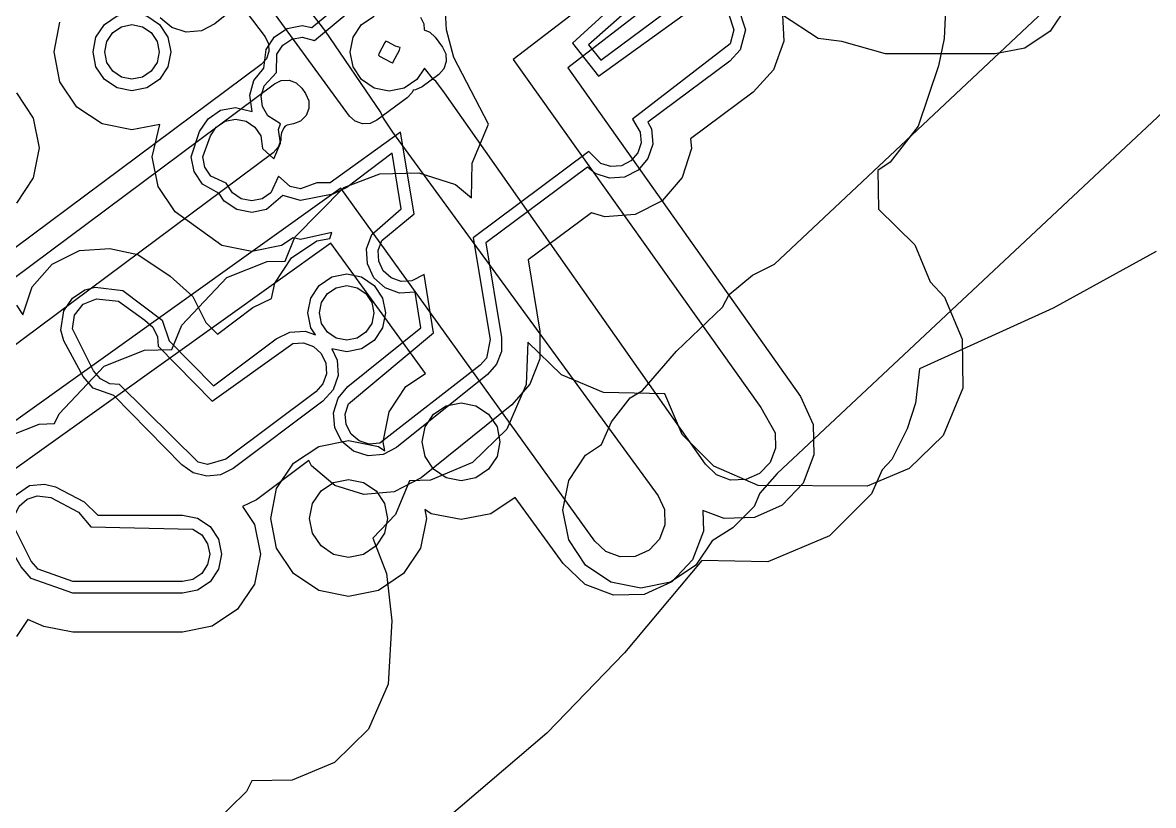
# Model space of a CAD drawing. Header units: metres. Extents: x 8738 to 9560, y -8972 to -7699.
# Drawn here: x 9001.57 to 9030.6, y -8157.11 to -8137.03 of the extents above; entities that cross this region are included whole.
import ezdxf

# ---------------------------------------------------------------- set-up
doc = ezdxf.new("R2010")
doc.units = ezdxf.units.M
for name, color, linetype in [('AI_GREENING_EXCLUSIONS', 1, 'Continuous'), ('AI_GREENING_LAWN', 82, 'Continuous'), ('AI_GREENING_REJECTED', 6, 'Continuous')]:
    doc.layers.add(name, color=color, linetype=linetype)

msp = doc.modelspace()

# ---------------------------------------------------------------- linework, layer by layer
at = {"layer": 'AI_GREENING_EXCLUSIONS'}
for points in [[(9026.413, -8128.605), (9014.167, -8137.977), (9020.523, -8146.906), (9020.892, -8147.558), (9020.902, -8147.948), (9020.763, -8148.313), (9020.495, -8148.596), (9020.139, -8148.755), (9019.749, -8148.766), (9019.384, -8148.627), (9019.101, -8148.359), (9012.408, -8138.833), (9012.181, -8138.531), (9012.122, -8138.491), (9011.889, -8138.195), (9011.691, -8138.491), (9011.367, -8138.708), (9010.984, -8138.784), (9010.601, -8138.708), (9010.277, -8138.491), (9010.06, -8138.167), (9009.984, -8137.784), (9010.06, -8137.401), (9010.277, -8137.077), (9010.601, -8136.86)], [(9040.612, -8130.176), (9020.945, -8148.593), (9020.496, -8149.105), (9020.358, -8149.441), (9019.806, -8149.993), (9019.275, -8150.324), (9018.855, -8150.952), (9018.206, -8151.386), (9017.441, -8151.538), (9016.676, -8151.386), (9016.027, -8150.952), (9015.593, -8150.303), (9015.441, -8149.538), (9015.593, -8148.773), (9016.027, -8148.124), (9016.437, -8147.85), (9016.696, -8147.273), (9017.171, -8146.653), (9017.486, -8146.471), (9018.362, -8145.46), (9019.542, -8144.329), (9019.711, -8144.008), (9020.31, -8143.508), (9020.873, -8143.225), (9035.678, -8129.322)], [(9040.612, -8130.176), (9020.945, -8148.593), (9020.496, -8149.105), (9020.358, -8149.441), (9019.806, -8149.993), (9019.275, -8150.324), (9018.855, -8150.952), (9018.206, -8151.386), (9017.441, -8151.538), (9016.676, -8151.386), (9016.027, -8150.952), (9015.593, -8150.303), (9015.441, -8149.538), (9015.593, -8148.773), (9016.027, -8148.124), (9016.437, -8147.85), (9016.696, -8147.273), (9017.171, -8146.653), (9017.486, -8146.471), (9018.362, -8145.46), (9019.542, -8144.329), (9019.711, -8144.008), (9020.31, -8143.508), (9020.873, -8143.225), (9035.678, -8129.322)], [(9026.244, -8129.96), (9015.571, -8138.193), (9021.548, -8146.624), (9021.867, -8147.336), (9021.888, -8148.116), (9021.61, -8148.845), (9021.073, -8149.412), (9020.361, -8149.73), (9019.581, -8149.752), (9019.034, -8149.543), (9019.05, -8150.079), (9018.774, -8150.809), (9018.239, -8151.377), (9017.527, -8151.698), (9016.747, -8151.721), (9016.017, -8151.445), (9015.449, -8150.91), (9014.219, -8149.212), (9013.594, -8149.629), (9012.829, -8149.781), (9012.064, -8149.629), (9011.896, -8149.517), (9011.942, -8149.749), (9011.79, -8150.514), (9011.356, -8151.163), (9010.707, -8151.597), (9009.942, -8151.749), (9009.177, -8151.597), (9008.528, -8151.163), (9008.094, -8150.514), (9007.942, -8149.749), (9008.094, -8148.984), (9008.528, -8148.335), (9009.177, -8147.901), (9009.942, -8147.749), (9010.707, -8147.901), (9010.875, -8148.013), (9010.829, -8147.781), (9010.981, -8147.016), (9011.415, -8146.367), (9011.914, -8146.033), (9009.489, -8142.688), (8991.121, -8155.807)], [(9012.81, -8131.994), (9006.508, -8137.061), (9006.162, -8137.242), (9005.773, -8137.276), (9005.401, -8137.159), (9005.102, -8136.909)], [(9019.938, -8136.616), (9020.135, -8137.214), (9019.994, -8137.726), (9019.733, -8138.015), (9017.628, -8139.582), (9017.717, -8139.756), (9017.749, -8140.145), (9017.629, -8140.516), (9017.376, -8140.814), (9017.029, -8140.992), (9016.64, -8141.023), (9016.269, -8140.903), (9016.075, -8140.739), (9013.468, -8142.679), (9013.87, -8145.112), (9013.865, -8145.463), (9013.74, -8145.79), (9013.509, -8146.055), (9011.176, -8147.928), (9010.83, -8148.108), (9010.442, -8148.142), (9010.07, -8148.025), (9009.771, -8147.774), (9009.59, -8147.428), (9009.556, -8147.04), (9009.673, -8146.668), (9009.924, -8146.369), (9011.801, -8144.861), (9011.649, -8143.942), (9011.249, -8143.967), (9010.881, -8143.836), (9010.592, -8143.574), (9010.424, -8143.222), (9010.404, -8142.832), (9010.535, -8142.465), (9011.296, -8141.803), (9011.296, -8141.803), (9011.061, -8140.377), (9009.893, -8141.262), (9009.542, -8141.432), (9008.711, -8141.59), (9008.257, -8141.466), (9007.837, -8141.826), (9007.454, -8141.902), (9007.071, -8141.826), (9006.747, -8141.609), (9006.616, -8141.414), (9006.193, -8141.177), (9005.976, -8140.853), (9005.9, -8140.47), (9006.117, -8139.82), (9006.334, -8139.496), (9006.658, -8139.279), (9007.041, -8139.203), (9007.465, -8139.307), (9007.403, -8138.888), (9007.51, -8138.513), (9007.769, -8138.194), (9007.827, -8137.72), (9008.044, -8137.396), (9008.368, -8137.179), (9008.751, -8137.103), (9008.997, -8137.152), (9011.777, -8134.856)], [(9019.697, -8136.795), (9019.835, -8137.214), (9019.737, -8137.572), (9017.232, -8139.503), (9017.429, -8139.838), (9017.451, -8140.11), (9017.367, -8140.37), (9017.19, -8140.578), (9016.947, -8140.703), (9016.675, -8140.725), (9016.415, -8140.641), (9016.108, -8140.34), (9013.142, -8142.548), (9013.574, -8145.161), (9013.483, -8145.636), (9013.322, -8145.821), (9010.746, -8147.82), (9010.474, -8147.844), (9010.214, -8147.762), (9010.005, -8147.587), (9009.878, -8147.344), (9009.854, -8147.072), (9009.937, -8146.812), (9012.126, -8144.985), (9011.879, -8143.489), (9011.565, -8143.656), (9011.292, -8143.67), (9011.035, -8143.578), (9010.832, -8143.395), (9010.715, -8143.148), (9010.701, -8142.876), (9010.793, -8142.618), (9010.793, -8142.618), (9011.622, -8141.934), (9011.276, -8139.838), (9009.467, -8141.142), (9009.13, -8141.136), (9008.711, -8141.29), (9008.443, -8141.237), (9008.14, -8140.971), (9007.949, -8141.397), (9007.722, -8141.549), (9007.454, -8141.602), (9007.186, -8141.549), (9006.959, -8141.397), (9006.803, -8141.151), (9006.405, -8140.965), (9006.253, -8140.738), (9006.2, -8140.47), (9006.394, -8139.935), (9006.546, -8139.708), (9006.773, -8139.556), (9007.041, -8139.503), (9007.309, -8139.556), (9007.536, -8139.708), (9007.688, -8139.935), (9007.73, -8140.26), (9008.025, -8140.521), (9008.197, -8140.123), (9008.143, -8139.772), (9008.194, -8139.625), (9007.866, -8139.423), (9007.734, -8139.184), (9007.702, -8138.913), (9007.777, -8138.65), (9008.093, -8138.313), (9008.104, -8137.835), (9008.256, -8137.608), (9008.483, -8137.456), (9008.751, -8137.403), (9009.065, -8137.487), (9011.892, -8135.133)], [(9017.653, -8135.759), (9015.693, -8137.56), (9016.362, -8138.405), (9018.964, -8136.534)], [(9008.483, -8136.127), (9009.29, -8137.183), (9009.314, -8137.219), (9009.32, -8137.225), (9010.768, -8139.341), (9010.827, -8139.479), (9011.069, -8139.84), (9017.892, -8149.168), (9018.052, -8149.524), (9018.064, -8149.914), (9017.926, -8150.279), (9017.658, -8150.563), (9017.302, -8150.723), (9016.912, -8150.735), (9016.548, -8150.597), (9016.263, -8150.329), (9009.742, -8141.278), (8990.5, -8155.023)], [(9017.686, -8136.201), (9016.105, -8137.597), (9016.417, -8137.991), (9018.539, -8136.411)], [(9000.971, -8147.736), (9002.001, -8147.329), (9002.394, -8147.318), (9002.509, -8147.065), (9003.67, -8145.843), (9004.699, -8145.436), (9005.408, -8145.417), (9005.658, -8144.789), (9006.818, -8143.567), (9007.848, -8143.159), (9008.315, -8143.147), (9008.558, -8142.538), (9009.817, -8141.259), (9010.748, -8140.909), (9011.743, -8140.882), (9012.691, -8141.182), (9013.098, -8141.523), (9013.112, -8140.639), (9013.531, -8139.639), (9012.647, -8137.924), (9012.46, -8137.212), (9012.418, -8136.602)], [(9028.389, -8136.599), (9027.956, -8137.248), (9027.307, -8137.682), (9026.541, -8137.834), (9023.729, -8137.834), (9022.608, -8137.518), (9022.002, -8137.441), (9021.081, -8136.842), (9021.115, -8137.503), (9020.853, -8138.238), (9020.33, -8138.817), (9018.722, -8140.014), (9018.742, -8140.261), (9018.502, -8141.003), (9017.997, -8141.598), (9017.302, -8141.953), (9016.524, -8142.016), (9016.182, -8141.906), (9014.554, -8143.118), (9014.856, -8144.949), (9014.848, -8145.651), (9014.597, -8146.306), (9014.135, -8146.834), (9011.803, -8148.708), (9011.111, -8149.068), (9010.333, -8149.136), (9009.589, -8148.902), (9008.991, -8148.401), (9008.919, -8148.262), (9007.575, -8149.27), (9007.222, -8149.447), (9007.525, -8149.902), (9007.678, -8150.667), (9007.525, -8151.433), (9007.092, -8152.081), (9006.443, -8152.515), (9005.678, -8152.667), (9002.865, -8152.667), (9002.114, -8152.521), (9001.707, -8152.341), (9001.414, -8152.779)], [(9025.269, -8136.703), (9025.231, -8137.438), (9025.083, -8138.14), (9024.569, -8139.686), (9023.849, -8140.614), (9023.532, -8140.827), (9023.543, -8141.814), (9024.477, -8142.731), (9024.875, -8143.681), (9025.244, -8144.069), (9025.697, -8145.153), (9025.712, -8146.41), (9025.206, -8147.621), (9024.338, -8148.47), (9023.255, -8148.923), (9020.459, -8148.901), (9019.319, -8148.409), (9018.508, -8147.599), (9018.057, -8146.555), (9016.488, -8146.519), (9015.405, -8146.066), (9014.547, -8145.227), (9014.503, -8146.311), (9014.004, -8147.461), (9013.127, -8148.317), (9012.044, -8148.77), (9011.508, -8148.786), (9011.149, -8149.645), (9010.564, -8150.252), (9010.916, -8151.16), (9011.049, -8152.376), (9010.955, -8154.003), (9010.457, -8155.153), (9009.58, -8156.009), (9008.496, -8156.462), (9007.457, -8156.478), (9007.323, -8156.756), (9006.446, -8157.612)], [(9001.414, -8144.278), (9001.578, -8144.523), (9001.818, -8143.811), (9002.331, -8143.223), (9003.03, -8142.877), (9003.809, -8142.824), (9004.53, -8142.978), (9005.358, -8143.538), (9005.946, -8144.052), (9006.28, -8144.725), (9006.573, -8145.022), (9007.482, -8144.339), (9007.967, -8144.107), (9008.045, -8143.713), (9008.479, -8143.064), (9009.128, -8142.63), (9009.459, -8142.564), (9009.511, -8142.417), (9008.711, -8142.59), (9008.516, -8142.551), (9008.219, -8142.75), (9007.454, -8142.902), (9006.689, -8142.75), (9005.486, -8141.884), (9005.052, -8141.235), (9004.9, -8140.47), (9005.096, -8139.64), (9004.381, -8139.782), (9003.616, -8139.63), (9002.967, -8139.196), (9002.533, -8138.547), (9002.381, -8137.782), (9002.533, -8137.017)], [(9001.414, -8138.83), (9001.848, -8139.479), (9002, -8140.244), (9001.848, -8141.009), (9001.414, -8141.658)], [(9030.677, -8142.899), (9028.027, -8144.359), (9024.603, -8145.914), (9024.494, -8146.792), (9024.282, -8147.447), (9023.89, -8148.237), (9023.641, -8148.504), (9023.368, -8149.117), (9022.288, -8150.197), (9020.702, -8150.86), (9019.015, -8150.833), (9017.024, -8153.199), (9015.031, -8155.257), (9010.995, -8158.706)]]:
    msp.add_lwpolyline(points, dxfattribs=at)
for points in [[(9003.674, -8138.489), (9003.457, -8138.165), (9003.381, -8137.782), (9003.457, -8137.399), (9003.674, -8137.075), (9003.998, -8136.858), (9004.381, -8136.782), (9004.764, -8136.858), (9005.088, -8137.075), (9005.305, -8137.399), (9005.381, -8137.782), (9005.305, -8138.165), (9005.088, -8138.489), (9004.764, -8138.706), (9004.381, -8138.782), (9003.998, -8138.706), (9003.674, -8138.489)], [(9003.886, -8138.277), (9003.734, -8138.05), (9003.681, -8137.782), (9003.734, -8137.514), (9003.886, -8137.287), (9004.113, -8137.135), (9004.381, -8137.082), (9004.649, -8137.135), (9004.876, -8137.287), (9005.028, -8137.514), (9005.081, -8137.782), (9005.028, -8138.05), (9004.876, -8138.277), (9004.649, -8138.429), (9004.381, -8138.482), (9004.113, -8138.429), (9003.886, -8138.277)], [(9003.437, -8143.814), (9004.148, -8143.902), (9005.154, -8144.662), (9005.34, -8145.196), (9006.474, -8146.346), (9008.082, -8145.139), (9008.434, -8144.971), (9008.824, -8144.949), (9009.091, -8145.043), (9008.969, -8144.861), (9008.893, -8144.478), (9008.969, -8144.095), (9009.186, -8143.771), (9009.51, -8143.554), (9009.893, -8143.478), (9010.276, -8143.554), (9010.6, -8143.771), (9010.817, -8144.095), (9010.893, -8144.478), (9010.817, -8144.861), (9010.6, -8145.185), (9010.276, -8145.402), (9009.893, -8145.478), (9009.513, -8145.402), (9009.651, -8145.691), (9009.672, -8146.081), (9009.543, -8146.449), (9009.282, -8146.739), (9006.975, -8148.47), (9006.656, -8148.63), (9006.301, -8148.667), (9005.955, -8148.578), (9005.663, -8148.372), (9003.916, -8146.6), (9003.384, -8146.407), (9003.132, -8146.11), (9002.628, -8145.19), (9002.558, -8144.922), (9002.628, -8144.425), (9002.85, -8144.095), (9003.169, -8143.883), (9003.437, -8143.814)], [(9009.625, -8145.125), (9009.398, -8144.973), (9009.246, -8144.746), (9009.193, -8144.478), (9009.246, -8144.21), (9009.398, -8143.983), (9009.625, -8143.831), (9009.893, -8143.778), (9010.161, -8143.831), (9010.388, -8143.983), (9010.54, -8144.21), (9010.593, -8144.478), (9010.54, -8144.746), (9010.388, -8144.973), (9010.161, -8145.125), (9009.893, -8145.178), (9009.625, -8145.125)], [(9004.033, -8144.179), (9004.71, -8144.666), (9004.916, -8144.845), (9005.038, -8145.09), (9005.054, -8145.334), (9006.444, -8146.743), (9008.509, -8145.261), (9008.781, -8145.246), (9009.039, -8145.337), (9009.242, -8145.519), (9009.361, -8145.766), (9009.375, -8146.038), (9009.285, -8146.296), (9009.102, -8146.499), (9006.795, -8148.23), (9006.323, -8148.368), (9006.081, -8148.305), (9004.057, -8146.317), (9003.814, -8146.297), (9003.571, -8146.172), (9003.394, -8145.964), (9002.856, -8144.887), (9002.907, -8144.535), (9003.124, -8144.253), (9003.472, -8144.112), (9004.033, -8144.179)], [(9012.446, -8148.705), (9012.122, -8148.488), (9011.905, -8148.164), (9011.829, -8147.781), (9011.905, -8147.398), (9012.122, -8147.074), (9012.446, -8146.857), (9012.829, -8146.781), (9013.212, -8146.857), (9013.536, -8147.074), (9013.753, -8147.398), (9013.829, -8147.781), (9013.753, -8148.164), (9013.536, -8148.488), (9013.212, -8148.705), (9012.829, -8148.781), (9012.446, -8148.705)], [(9009.559, -8150.673), (9009.235, -8150.456), (9009.018, -8150.132), (9008.942, -8149.749), (9009.018, -8149.366), (9009.235, -8149.042), (9009.559, -8148.825), (9009.942, -8148.749), (9010.325, -8148.825), (9010.649, -8149.042), (9010.866, -8149.366), (9010.942, -8149.749), (9010.866, -8150.132), (9010.649, -8150.456), (9010.325, -8150.673), (9009.942, -8150.749), (9009.559, -8150.673)], [(9002.421, -8148.94), (9003.152, -8149.327), (9003.503, -8149.667), (9005.678, -8149.667), (9006.06, -8149.743), (9006.385, -8149.96), (9006.602, -8150.285), (9006.678, -8150.667), (9006.602, -8151.05), (9006.385, -8151.374), (9006.06, -8151.591), (9005.678, -8151.667), (9002.865, -8151.667), (9001.791, -8151.288), (9001.534, -8150.994), (9001.12, -8150.261), (9001.046, -8149.993), (9001.073, -8149.604), (9001.246, -8149.254), (9001.749, -8148.907), (9002.138, -8148.869), (9002.421, -8148.94)], [(9003.011, -8149.591), (9003.329, -8149.967), (9005.946, -8150.021), (9006.173, -8150.172), (9006.324, -8150.399), (9006.378, -8150.667), (9006.324, -8150.935), (9006.173, -8151.162), (9005.946, -8151.314), (9005.678, -8151.367), (9002.865, -8151.367), (9001.974, -8151.05), (9001.794, -8150.844), (9001.344, -8149.954), (9001.362, -8149.682), (9001.483, -8149.437), (9001.689, -8149.257), (9001.948, -8149.17), (9002.296, -8149.214), (9003.011, -8149.591)]]:
    msp.add_lwpolyline(points, close=True, dxfattribs=at)
at = {"layer": 'AI_GREENING_LAWN'}
for points in [[(8999.827, -8136.649), (9002.817, -8134.475), (9002.994, -8134.393), (9003.781, -8134.204), (9004.017, -8134.204), (9005.252, -8134.507), (9005.464, -8134.618), (9006.136, -8135.211), (9006.203, -8135.284), (9007.801, -8137.398), (9007.887, -8137.575), (9007.898, -8137.77), (9007.832, -8137.955), (9007.701, -8138.101), (8986.927, -8153.569)], [(9011.787, -8136.892), (9011.87, -8137.065), (9011.879, -8137.216), (9012.029, -8137.274), (9012.165, -8137.4), (9012.357, -8137.657), (9012.441, -8137.833), (9012.451, -8138.028), (9012.385, -8138.212), (9012.255, -8138.357), (9011.829, -8138.674), (9011.656, -8138.757), (9011.597, -8138.761), (9011.574, -8138.822), (9011.448, -8138.957), (9010.671, -8139.536), (9010.493, -8139.62), (9010.297, -8139.629), (9010.112, -8139.562), (9009.968, -8139.429), (9007.744, -8136.375)], [(8986.908, -8154.331), (9008.036, -8138.6), (9008.215, -8138.515), (9008.414, -8138.507), (9008.599, -8138.577), (9008.743, -8138.714), (9008.743, -8138.714), (9008.84, -8138.852), (9008.92, -8139.033), (9008.923, -8139.23), (9008.849, -8139.413), (9008.711, -8139.554), (9008.529, -8139.63), (9008.362, -8139.663), (9008.313, -8139.685), (9008.28, -8139.727), (9008.219, -8139.855), (9008.199, -8139.947), (9008.202, -8140.044), (9008.136, -8140.225), (9008.007, -8140.367), (8987.461, -8155.665)]]:
    msp.add_lwpolyline(points, dxfattribs=at)
msp.add_lwpolyline([(9010.94, -8137.52), (9010.9, -8137.508), (9010.874, -8137.54), (9010.72, -8137.828), (9010.708, -8137.868), (9010.74, -8137.894), (9011.028, -8138.048), (9011.072, -8138.061), (9011.082, -8138.06), (9011.089, -8138.037), (9011.248, -8137.74), (9011.27, -8137.669), (9011.15, -8137.632), (9010.94, -8137.52)], close=True, dxfattribs=at)
at = {"layer": 'AI_GREENING_REJECTED'}
msp.add_point((9001.7, -8141.24), dxfattribs=at)

doc.saveas('drawing.dxf')
